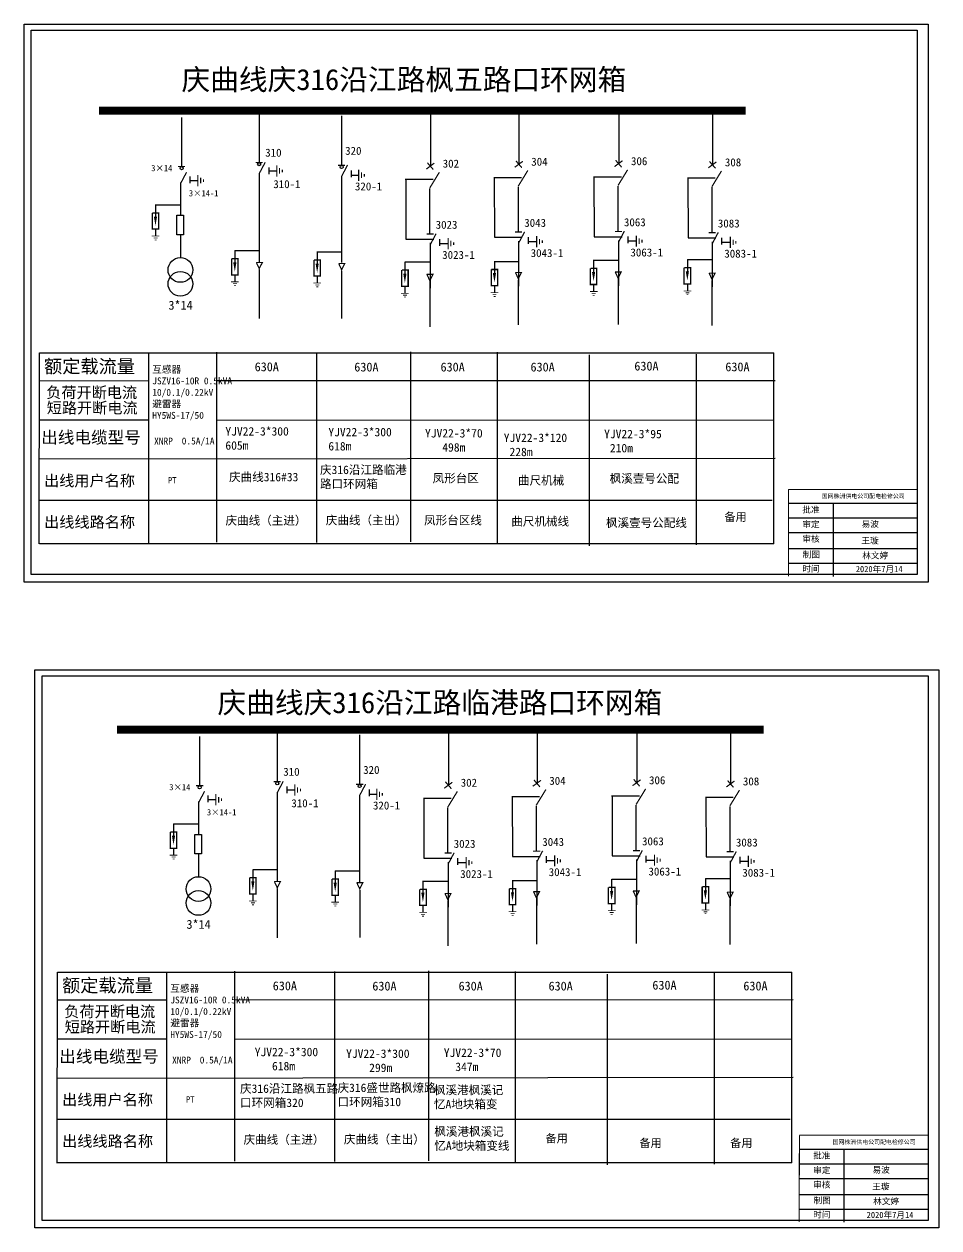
# Model space of a CAD drawing. Extents: x 329 to 871, y -351 to -9.
# Drawn here: x 709.4 to 871.2, y -222.3 to -9.2 of the extents above; entities that cross this region are included whole.
import ezdxf

# ---------------------------------------------------------------- set-up
doc = ezdxf.new("R2010")
doc.units = 0
doc.header["$LTSCALE"] = 0.774411
doc.layers.get('0').update_dxf_attribs({"linetype": 'CONTINUOUS'})
doc.styles.add('_txtstyle_1.50_0_0', font='simsun.ttc', dxfattribs={"height": 1.5})
doc.styles.add('HZ', font='simkai.ttf')
doc.styles.add('KaiTi_txtstyle_1.44_0_0', font='simkai.ttf', dxfattribs={"height": 1.442239})
doc.styles.add('KaiTi_txtstyle_3.00_0_0', font='simkai.ttf', dxfattribs={"height": 3})
doc.styles.get("Standard").update_dxf_attribs({"font": '', "height": 2.5})
doc.styles.add('STYLE1', font='txt.shx', dxfattribs={"height": 2.6})
doc.styles.add('字体', font='simkai_0.ttf', dxfattribs={"height": 2.5})
doc.styles.add('宋体_txtstyle_3.72_0_0', font='', dxfattribs={"height": 3.723362})
doc.styles.add('黑体_txtstyle_1.50_0_0', font='simhei.ttf', dxfattribs={"height": 1.5})
doc.styles.get('Standard').set_extended_font_data('SimSun')
doc.styles.get('宋体_txtstyle_3.72_0_0').set_extended_font_data('宋体')

# ---------------------------------------------------------------- blocks, each defined once
blk = doc.blocks.new('JD')
for points in [[(-2, 0.2), (-2, -0.2), (2, 0.2), (2, -0.2)], [(1, -1.2), (1, -0.8), (-1, -1.2), (-1, -0.8)], [(-0.5, -1.8), (-0.5, -2.2), (0.5, -1.8), (0.5, -2.2)]]:
    blk.add_trace(points)

msp = doc.modelspace()

# ---------------------------------------------------------------- linework, layer by layer
at = {"color": 0}
for p, q in [((750.96, -25.01), (750.96, -33.68)), ((765.54, -25.42), (765.54, -34.18)), ((781.26, -24.76), (781.26, -34.43)), ((796.92, -24.43), (796.92, -34.1)), ((814.57, -24.32), (814.57, -33.99)), ((831.18, -24.53), (831.18, -34.2)), ((737.23, -25.72), (737.23, -34.39)), ((750.96, -35.62), (750.96, -51.36)), ((752.72, -35.15), (754.05, -35.15)), ((765.54, -36.11), (765.54, -51.42)), ((767.22, -35.92), (768.56, -35.92)), ((737.01, -37.24), (737.01, -43.04)), ((738.74, -36.87), (740.08, -36.87)), ((776.81, -36.67), (781.73, -36.67)), ((776.89, -36.73), (776.93, -47.28)), ((781.11, -38.31), (781.11, -46.31)), ((792.48, -36.33), (797.39, -36.33)), ((792.55, -36.4), (792.59, -46.94)), ((796.77, -37.98), (796.77, -45.97)), ((810.13, -36.23), (815.04, -36.23)), ((810.2, -36.29), (810.24, -46.84)), ((814.42, -37.87), (814.42, -45.87)), ((826.74, -36.44), (831.65, -36.44)), ((826.81, -36.5), (826.85, -47.05)), ((831.03, -38.08), (831.03, -46.08)), ((732.61, -41.16), (732.61, -43.31)), ((732.63, -41.18), (737.02, -41.18)), ((732.61, -45.56), (732.61, -46.68)), ((737.01, -46.48), (737.01, -50.53)), ((810.24, -46.84), (815.16, -46.84)), ((776.93, -47.28), (781.85, -47.28)), ((781.2, -47.95), (781.2, -55.94)), ((783.04, -48.02), (784.37, -48.02)), ((792.59, -46.94), (797.51, -46.94)), ((796.87, -47.61), (796.87, -55.61)), ((798.7, -47.69), (800.04, -47.69)), ((814.52, -47.51), (814.52, -55.51)), ((816.35, -47.58), (817.69, -47.58)), ((826.85, -47.05), (831.77, -47.05)), ((831.13, -47.72), (831.13, -55.71)), ((832.96, -47.79), (834.3, -47.79)), ((746.65, -49.26), (746.65, -51.41)), ((746.68, -49.29), (751.06, -49.29)), ((761.22, -49.47), (761.22, -51.62)), ((761.24, -49.5), (765.63, -49.5)), ((810.13, -50.96), (810.13, -53.11)), ((810.16, -50.99), (814.54, -50.99)), ((826.72, -50.86), (826.72, -53.01)), ((826.74, -50.88), (831.13, -50.88)), ((750.97, -52.64), (750.97, -61.34)), ((765.54, -52.87), (765.54, -61.29)), ((776.74, -51.28), (776.74, -53.43)), ((776.77, -51.31), (781.15, -51.31)), ((792.59, -51.18), (792.59, -53.33)), ((792.61, -51.2), (796.99, -51.2)), ((746.65, -53.67), (746.65, -54.78)), ((761.22, -53.88), (761.22, -54.99)), ((781.15, -54.79), (781.15, -62.78)), ((796.81, -54.45), (796.81, -62.45)), ((810.13, -55.37), (810.13, -56.48)), ((814.46, -54.35), (814.46, -62.35)), ((826.72, -55.26), (826.72, -56.38)), ((831.07, -54.56), (831.07, -62.55)), ((776.74, -55.69), (776.74, -56.8)), ((792.59, -55.58), (792.59, -56.69)), ((712.05, -101.22), (712.06, -67.41)), ((712.06, -67.41), (842.02, -67.41)), ((731.36, -67.57), (731.36, -101.2)), ((743.42, -67.26), (743.42, -100.89)), ((761.09, -67.31), (761.09, -100.94)), ((777.74, -67.2), (777.74, -100.83)), ((793.04, -67.3), (793.04, -101.08)), ((809.35, -67.76), (809.35, -101.54)), ((828.3, -67.62), (828.3, -101.4)), ((841.97, -67.41), (841.97, -101.2)), ((712.08, -72.33), (731.36, -72.32)), ((712.11, -79.25), (731.44, -79.25)), ((743.42, -79.26), (842.02, -79.29)), ((842.28, -86.11), (712.08, -86.23)), ((841.75, -93.54), (712.05, -93.53)), ((842.02, -101.2), (712.06, -101.2)), ((800.12, -134.01), (800.12, -143.68)), ((817.76, -133.91), (817.76, -143.58)), ((834.38, -134.12), (834.38, -143.79)), ((740.42, -135.3), (740.42, -143.97)), ((754.15, -134.6), (754.15, -143.27)), ((768.73, -135.01), (768.73, -143.76)), ((784.45, -134.35), (784.45, -144.02)), ((755.91, -144.74), (757.24, -144.74)), ((740.2, -146.82), (740.2, -152.63)), ((741.93, -146.46), (743.27, -146.46)), ((754.15, -145.2), (754.15, -160.95)), ((768.73, -145.7), (768.73, -161.01)), ((770.41, -145.51), (771.75, -145.51)), ((780.01, -146.25), (784.92, -146.25)), ((780.08, -146.32), (780.12, -156.86)), ((795.67, -145.92), (800.58, -145.92)), ((795.74, -145.98), (795.79, -156.53)), ((813.32, -145.82), (818.23, -145.82)), ((813.39, -145.88), (813.43, -156.43)), ((829.93, -146.02), (834.84, -146.02)), ((830, -146.09), (830.05, -156.63)), ((784.3, -147.9), (784.3, -155.89)), ((799.96, -147.56), (799.96, -155.56)), ((817.61, -147.46), (817.61, -155.46)), ((834.22, -147.67), (834.22, -155.66)), ((735.8, -150.74), (735.8, -152.89)), ((735.82, -150.77), (740.21, -150.77)), ((735.8, -155.15), (735.8, -156.26)), ((740.2, -156.07), (740.2, -160.11)), ((780.12, -156.86), (785.04, -156.86)), ((784.4, -157.53), (784.4, -165.53)), ((786.23, -157.61), (787.56, -157.61)), ((795.79, -156.53), (800.7, -156.53)), ((800.06, -157.2), (800.06, -165.2)), ((801.89, -157.27), (803.23, -157.27)), ((813.43, -156.43), (818.35, -156.43)), ((817.71, -157.1), (817.71, -165.09)), ((819.54, -157.17), (820.88, -157.17)), ((830.05, -156.63), (834.96, -156.63)), ((834.32, -157.3), (834.32, -165.3)), ((836.15, -157.38), (837.49, -157.38)), ((749.84, -158.85), (749.84, -161)), ((749.87, -158.87), (754.25, -158.87)), ((764.41, -159.06), (764.41, -161.21)), ((764.43, -159.09), (768.82, -159.09)), ((779.93, -160.87), (779.93, -163.02)), ((779.96, -160.89), (784.34, -160.89)), ((795.78, -160.76), (795.78, -162.91)), ((795.8, -160.79), (800.18, -160.79)), ((813.32, -160.55), (813.32, -162.7)), ((813.35, -160.58), (817.73, -160.58)), ((829.91, -160.44), (829.91, -162.59)), ((829.93, -160.47), (834.32, -160.47)), ((749.84, -163.26), (749.84, -164.37)), ((754.16, -162.23), (754.16, -170.93)), ((764.41, -163.47), (764.41, -164.58)), ((768.74, -162.45), (768.74, -170.88)), ((800, -164.04), (800, -172.04)), ((817.65, -163.94), (817.65, -171.93)), ((779.93, -165.28), (779.93, -166.39)), ((784.34, -164.37), (784.34, -172.37)), ((795.78, -165.17), (795.78, -166.28)), ((813.32, -164.96), (813.32, -166.07)), ((829.91, -164.85), (829.91, -165.96)), ((834.26, -164.14), (834.26, -172.14)), ((746.61, -176.84), (746.61, -210.47)), ((780.93, -176.79), (780.93, -210.41)), ((715.24, -210.81), (715.25, -177)), ((715.25, -177), (845.21, -177)), ((734.55, -177.16), (734.55, -210.79)), ((764.28, -176.9), (764.28, -210.53)), ((796.23, -176.89), (796.23, -210.67)), ((812.54, -177.35), (812.54, -211.13)), ((831.49, -177.21), (831.49, -210.99)), ((845.16, -177), (845.16, -210.78)), ((715.27, -181.92), (734.55, -181.91)), ((715.3, -188.84), (734.63, -188.84)), ((746.61, -188.84), (845.21, -188.88)), ((845.47, -195.69), (715.27, -195.82)), ((844.94, -203.13), (715.24, -203.11)), ((845.21, -210.78), (715.25, -210.79))]:
    msp.add_line(p, q, dxfattribs=at)
at = {"color": 0, "ltscale": 0.91161}
for p, q in [((743.42, -72.32), (842.28, -72.29)), ((746.61, -181.91), (845.47, -181.88))]:
    msp.add_line(p, q, dxfattribs=at)
at = {"color": 7, "linetype": 'Continuous'}
for p, q in [((844.61, -94.03), (867.36, -94.03)), ((852.51, -94.03), (852.51, -106.97)), ((844.61, -96.63), (867.36, -96.63)), ((844.61, -99.22), (867.36, -99.22)), ((844.61, -102.05), (867.36, -102.05)), ((844.61, -104.64), (867.36, -104.64)), ((846.54, -208.36), (869.29, -208.36)), ((854.43, -208.36), (854.43, -221.29)), ((846.54, -210.95), (869.29, -210.95)), ((846.54, -213.55), (869.29, -213.55)), ((846.54, -216.37), (869.29, -216.37)), ((846.54, -218.96), (869.29, -218.96))]:
    msp.add_line(p, q, dxfattribs=at)
at = {"linetype": 'Continuous'}
for points in [[(709.36, -9.2), (869.31, -9.2), (869.31, -107.97), (709.36, -107.97)], [(867.39, -106.64), (710.64, -106.64), (710.64, -10.27), (867.39, -10.27)], [(711.28, -123.52), (871.23, -123.52), (871.23, -222.3), (711.28, -222.3)], [(869.31, -220.97), (712.56, -220.97), (712.56, -124.59), (869.31, -124.59)]]:
    msp.add_lwpolyline(points, close=True, dxfattribs=at)
at = {"color": 0}
for points, const_width in [([(722.64, -24.53), (837.02, -24.53)], 1.42), ([(750.34, -33.71), (751.59, -33.71)], 0.212), ([(750.96, -35.67), (752.03, -33.66)], 0.212), ([(765.54, -36.16), (766.6, -34.15)], 0.212), ([(780.52, -34.87), (781.94, -33.82)], 0.212), ([(780.72, -33.75), (781.78, -34.96)], 0.212), ([(796.18, -34.54), (797.6, -33.49)], 0.212), ([(796.38, -33.41), (797.44, -34.63)], 0.212), ([(813.83, -34.43), (815.25, -33.38)], 0.212), ([(814.03, -33.31), (815.09, -34.53)], 0.212), ([(830.44, -34.64), (831.86, -33.59)], 0.212), ([(830.64, -33.52), (831.7, -34.73)], 0.212), ([(736.61, -34.41), (737.86, -34.41)], 0.212), ([(737.05, -37.43), (738.11, -35.42)], 0.212), ([(764.91, -34.2), (766.17, -34.2)], 0.212), ([(781.14, -38.21), (782.84, -35.43)], 0.212), ([(796.8, -37.88), (798.5, -35.1)], 0.212), ([(814.45, -37.77), (816.15, -34.99)], 0.212), ([(831.06, -37.98), (832.76, -35.2)], 0.212), ([(732.03, -42.63), (732.03, -45.49), (733.18, -45.49), (733.18, -42.63), (732.07, -42.63)], 0.242), ([(780.57, -46.36), (781.83, -46.36)], 0.212), ([(781.2, -48.32), (782.26, -46.3)], 0.212), ([(796.24, -46.02), (797.49, -46.02)], 0.212), ([(796.86, -47.98), (797.93, -45.97)], 0.212), ([(813.89, -45.92), (815.14, -45.92)], 0.212), ([(814.51, -47.88), (815.57, -45.86)], 0.212), ([(830.5, -46.13), (831.75, -46.13)], 0.212), ([(831.12, -48.09), (832.19, -46.07)], 0.212), ([(746.08, -50.73), (746.08, -53.6), (747.23, -53.6), (747.23, -50.73), (746.11, -50.73)], 0.242), ([(760.65, -50.94), (760.65, -53.81), (761.79, -53.81), (761.79, -50.94), (760.68, -50.94)], 0.242), ([(750.44, -51.4), (751.52, -51.4), (750.97, -52.49), (750.45, -51.38)], 0.212), ([(765.02, -51.59), (766.1, -51.59), (765.54, -52.69), (765.03, -51.57)], 0.212), ([(776.17, -52.75), (776.17, -55.62), (777.32, -55.62), (777.32, -52.75), (776.21, -52.75)], 0.242), ([(792.01, -52.64), (792.01, -55.51), (793.16, -55.51), (793.16, -52.64), (792.05, -52.64)], 0.242), ([(796.28, -53.18), (797.36, -53.18), (796.81, -54.27), (796.3, -53.16)], 0.212), ([(809.56, -52.43), (809.56, -55.3), (810.7, -55.3), (810.7, -52.43), (809.59, -52.43)], 0.242), ([(813.93, -53.07), (815.01, -53.07), (814.46, -54.17), (813.95, -53.05)], 0.212), ([(826.14, -52.33), (826.14, -55.19), (827.29, -55.19), (827.29, -52.33), (826.18, -52.33)], 0.242), ([(830.54, -53.28), (831.62, -53.28), (831.07, -54.38), (830.56, -53.26)], 0.212), ([(780.62, -53.51), (781.7, -53.51), (781.15, -54.61), (780.63, -53.49)], 0.212), ([(725.83, -134.12), (840.21, -134.12)], 1.42), ([(739.8, -144), (741.05, -144)], 0.212), ([(740.24, -147.02), (741.3, -145)], 0.212), ([(753.53, -143.3), (754.78, -143.3)], 0.212), ([(754.15, -145.26), (755.22, -143.24)], 0.212), ([(768.1, -143.79), (769.36, -143.79)], 0.212), ([(768.73, -145.75), (769.79, -143.74)], 0.212), ([(783.71, -144.46), (785.13, -143.41)], 0.212), ([(783.91, -143.33), (784.97, -144.55)], 0.212), ([(799.37, -144.12), (800.8, -143.07)], 0.212), ([(799.57, -143), (800.63, -144.22)], 0.212), ([(799.99, -147.46), (801.69, -144.69)], 0.212), ([(817.02, -144.02), (818.44, -142.97)], 0.212), ([(817.22, -142.89), (818.28, -144.11)], 0.212), ([(817.64, -147.36), (819.34, -144.58)], 0.212), ([(833.63, -144.23), (835.06, -143.18)], 0.212), ([(833.83, -143.1), (834.89, -144.32)], 0.212), ([(834.25, -147.57), (835.95, -144.79)], 0.212), ([(784.33, -147.8), (786.03, -145.02)], 0.212), ([(735.23, -152.21), (735.23, -155.08), (736.37, -155.08), (736.37, -152.21), (735.26, -152.21)], 0.242), ([(799.43, -155.61), (800.68, -155.61)], 0.212), ([(800.05, -157.57), (801.12, -155.55)], 0.212), ([(817.08, -155.51), (818.33, -155.51)], 0.212), ([(817.7, -157.47), (818.76, -155.45)], 0.212), ([(834.31, -157.67), (835.38, -155.66)], 0.212), ([(783.76, -155.94), (785.02, -155.94)], 0.212), ([(784.39, -157.9), (785.45, -155.89)], 0.212), ([(833.69, -155.71), (834.94, -155.71)], 0.212), ([(749.27, -160.32), (749.27, -163.19), (750.42, -163.19), (750.42, -160.32), (749.3, -160.32)], 0.242), ([(753.63, -160.98), (754.71, -160.98), (754.16, -162.08), (753.64, -160.96)], 0.212), ([(763.84, -160.53), (763.84, -163.4), (764.98, -163.4), (764.98, -160.53), (763.87, -160.53)], 0.242), ([(768.21, -161.18), (769.29, -161.18), (768.74, -162.27), (768.22, -161.16)], 0.212), ([(812.75, -162.02), (812.75, -164.89), (813.9, -164.89), (813.9, -162.02), (812.78, -162.02)], 0.242), ([(829.34, -161.91), (829.34, -164.78), (830.48, -164.78), (830.48, -161.91), (829.37, -161.91)], 0.242), ([(779.36, -162.34), (779.36, -165.21), (780.51, -165.21), (780.51, -162.34), (779.4, -162.34)], 0.242), ([(783.81, -163.1), (784.89, -163.1), (784.34, -164.19), (783.82, -163.08)], 0.212), ([(795.2, -162.23), (795.2, -165.1), (796.35, -165.1), (796.35, -162.23), (795.24, -162.23)], 0.242), ([(799.47, -162.76), (800.56, -162.76), (800, -163.86), (799.49, -162.74)], 0.212), ([(817.12, -162.66), (818.2, -162.66), (817.65, -163.76), (817.14, -162.64)], 0.212), ([(833.73, -162.87), (834.81, -162.87), (834.26, -163.96), (833.75, -162.85)], 0.212)]:
    msp.add_lwpolyline(points, dxfattribs=dict(at, const_width=const_width))
for points in [[(738.69, -36.19), (738.69, -37.37)], [(752.66, -34.58), (752.66, -35.76)], [(767.21, -35.11), (767.21, -36.3)], [(816.18, -46.83), (816.18, -48.01)], [(782.87, -47.26), (782.87, -48.45)], [(798.53, -46.93), (798.53, -48.11)], [(832.79, -47.03), (832.79, -48.22)], [(755.85, -144.17), (755.85, -145.35)], [(770.4, -144.7), (770.4, -145.88)], [(741.88, -145.77), (741.88, -146.96)], [(786.06, -156.85), (786.06, -158.03)], [(801.72, -156.52), (801.72, -157.7)], [(819.37, -156.41), (819.37, -157.6)], [(835.98, -156.62), (835.98, -157.8)]]:
    msp.add_lwpolyline(points, dxfattribs=at)
for points in [[(732.61, -43.27, 0.565, 0, 0), (732.61, -44.88, 0, 0, 0)], [(746.65, -51.38, 0.565, 0, 0), (746.65, -52.99, 0, 0, 0)], [(761.22, -51.59, 0.565, 0, 0), (761.22, -53.2, 0, 0, 0)], [(776.74, -53.4, 0.565, 0, 0), (776.74, -55.01, 0, 0, 0)], [(792.59, -53.29, 0.565, 0, 0), (792.59, -54.9, 0, 0, 0)], [(810.13, -53.08, 0.565, 0, 0), (810.13, -54.69, 0, 0, 0)], [(826.72, -52.97, 0.565, 0, 0), (826.72, -54.58, 0, 0, 0)], [(735.8, -152.86, 0.565, 0, 0), (735.8, -154.47, 0, 0, 0)], [(749.84, -160.96, 0.565, 0, 0), (749.84, -162.58, 0, 0, 0)], [(764.41, -161.18, 0.565, 0, 0), (764.41, -162.79, 0, 0, 0)], [(779.93, -162.98, 0.565, 0, 0), (779.93, -164.6, 0, 0, 0)], [(795.78, -162.88, 0.565, 0, 0), (795.78, -164.49, 0, 0, 0)], [(813.32, -162.66, 0.565, 0, 0), (813.32, -164.28, 0, 0, 0)], [(829.91, -162.56, 0.565, 0, 0), (829.91, -164.17, 0, 0, 0)]]:
    msp.add_lwpolyline(points, format="xyseb", dxfattribs=at)
at = {"color": 0, "linetype": 'Continuous'}
for points in [[(736.41, -43.04), (737.54, -43.04), (737.54, -46.48), (736.41, -46.48)], [(739.6, -152.63), (740.74, -152.63), (740.74, -156.07), (739.6, -156.07)]]:
    msp.add_lwpolyline(points, close=True, dxfattribs=at)
at = {"color": 7, "linetype": 'Continuous', "const_width": 0.182}
for points in [[(844.61, -91.56), (844.6, -106.93)], [(844.61, -91.56), (867.36, -91.56)], [(846.54, -205.88), (846.52, -221.25)], [(846.54, -205.88), (869.29, -205.88)]]:
    msp.add_lwpolyline(points, dxfattribs=at)
at = {"color": 0}
for centre in [(750.96, -34.01), (737.23, -34.71), (765.54, -34.5), (740.42, -144.3), (754.15, -143.6), (768.73, -144.09)]:
    msp.add_circle(centre, 0.272, dxfattribs=at)
at = {"color": 0, "linetype": 'Continuous'}
for centre in [(737.03, -52.72), (737.03, -55.18), (740.22, -162.31), (740.22, -164.77)]:
    msp.add_circle(centre, 2.19, dxfattribs=at)

# ---------------------------------------------------------------- block references
at = {"color": 0, "xscale": 0.4957358729688082, "yscale": 0.4957358729688082, "zscale": 0.4957358729687092, "rotation": 90}
for p in [(740.1, -36.91), (754.07, -35.19), (768.57, -35.96), (800.06, -47.72), (817.7, -47.62), (834.32, -47.83), (784.39, -48.06), (757.26, -144.78), (771.76, -145.55), (743.29, -146.5), (787.58, -157.64), (803.25, -157.31), (820.9, -157.21), (837.51, -157.41)]:
    msp.add_blockref('JD', p, dxfattribs=at)
at = {"color": 0, "xscale": 0.3391983333814323, "yscale": 0.3391983333815602, "zscale": 0.3391983333879166}
for p in [(732.63, -46.73), (746.67, -54.83), (761.24, -55.04), (776.76, -56.85), (792.61, -56.75), (810.15, -56.53), (826.74, -56.43), (735.82, -156.31), (749.86, -164.42), (764.43, -164.63), (813.34, -166.12), (829.93, -166.01), (779.95, -166.44), (795.8, -166.33)]:
    msp.add_blockref('JD', p, dxfattribs=at)

# ---------------------------------------------------------------- texts
at = {"color": 0}
for s, height, p in [('310', 1.416, (752.03, -32.67)), ('320', 1.416, (766.17, -32.34)), ('302', 1.416, (783.43, -34.61)), ('304', 1.416, (799.1, -34.27)), ('306', 1.416, (816.75, -34.17)), ('308', 1.416, (833.36, -34.38)), ('310-1', 1.416, (753.46, -38.24)), ('320-1', 1.416, (767.9, -38.64)), ('3023', 1.416, (782.19, -45.43)), ('3043', 1.416, (797.86, -45.09)), ('3063', 1.416, (815.5, -44.99)), ('3083', 1.416, (832.12, -45.2)), ('3063-1', 1.416, (816.65, -50.33)), ('3023-1', 1.416, (783.34, -50.77)), ('3043-1', 1.416, (799, -50.44)), ('3083-1', 1.416, (833.26, -50.54)), ('3*14', 1.574, (734.9, -59.76)), ('630A', 1.574, (750.16, -70.65)), ('630A', 1.574, (767.79, -70.69)), ('630A', 1.574, (783.05, -70.69)), ('630A', 1.574, (798.97, -70.69)), ('630A', 1.574, (817.34, -70.52)), ('630A', 1.574, (833.44, -70.66)), ('320', 1.416, (769.36, -141.93)), ('310', 1.416, (755.22, -142.26)), ('304', 1.416, (802.29, -143.86)), ('306', 1.416, (819.94, -143.76)), ('308', 1.416, (836.55, -143.96)), ('302', 1.416, (786.62, -144.19)), ('310-1', 1.416, (756.65, -147.83)), ('320-1', 1.416, (771.09, -148.23)), ('3043', 1.416, (801.05, -154.68)), ('3063', 1.416, (818.7, -154.57)), ('3083', 1.416, (835.31, -154.78)), ('3023', 1.416, (785.38, -155.01)), ('3023-1', 1.416, (786.53, -160.36)), ('3043-1', 1.416, (802.19, -160.02)), ('3063-1', 1.416, (819.84, -159.92)), ('3083-1', 1.416, (836.45, -160.13)), ('3*14', 1.574, (738.09, -169.35)), ('630A', 1.574, (753.36, -180.23)), ('630A', 1.574, (770.98, -180.27)), ('630A', 1.574, (786.24, -180.27)), ('630A', 1.574, (802.16, -180.27)), ('630A', 1.574, (820.53, -180.11)), ('630A', 1.574, (836.63, -180.25))]:
    msp.add_text(s, height=height, dxfattribs=at).set_placement(p)
at = {"color": 0, "style": 'HZ'}
for s, height, p in [('3×14', 1.098, (731.86, -35.24)), ('3×14-1', 1.098, (738.52, -39.69)), ('额定载流量', 2.361, (712.89, -70.96)), ('负荷开断电流', 1.967, (713.27, -75.39)), ('短路开断电流', 1.967, (713.36, -78.11)), ('出线电缆型号', 2.152, (712.4, -83.43)), ('出线用户名称', 1.967, (712.89, -91.01)), ('出线线路名称', 1.967, (712.9, -98.33)), ('3×14', 1.098, (735.05, -144.82)), ('3×14-1', 1.098, (741.71, -149.27)), ('额定载流量', 2.361, (716.08, -180.55)), ('负荷开断电流', 1.967, (716.46, -184.98)), ('短路开断电流', 1.967, (716.55, -187.7)), ('出线电缆型号', 2.152, (715.59, -193.02)), ('出线用户名称', 1.967, (716.08, -200.59)), ('出线线路名称', 1.967, (716.09, -207.92))]:
    msp.add_text(s, height=height, dxfattribs=at).set_placement(p)
for s, p in [('XNRP', (732.37, -83.62)), ('0.5A/1A', (737.25, -83.61)), ('XNRP', (735.56, -193.2)), ('0.5A/1A', (740.44, -193.19))]:
    msp.add_text(s, height=1.221).set_placement(p)
at = {"color": 7, "linetype": 'Continuous', "attachment_point": 1}
for s, insert, char_height, width, style in [('庆曲线庆316沿江路枫五路口环网箱', (737.21, -17.15), 3.7234, 110.4377, '宋体_txtstyle_3.72_0_0'), ('备用', (833.27, -95.72), 1.442, 16.1558, 'KaiTi_txtstyle_1.44_0_0'), ('{\\fKaiTi_GB2312|b0|i0|c134|p49;批准}', (847.06, -94.6), 1.0944, 8.5588, '字体'), ('\\f\uffbfﾬￌﾣﾤ_GB2312|b0|i0|c134|p49;审定', (847.06, -97.2), 1.0944, 8.5588, '字体'), ('易波', (857.56, -97.15), 1.094, 8.5588, '字体'), ('\\f\uffbfﾬￌﾣﾤ_GB2312|b0|i0|c134|p49;审核', (847.06, -99.78), 1.0944, 8.5588, '字体'), ('王璇', (857.51, -100.08), 1.094, 8.5588, '字体'), ('\\f\uffbfﾬￌﾣﾤ_GB2312|b0|i0|c134|p49;制图', (847.12, -102.56), 1.0944, 8.5588, '字体'), ('{\\fSimSun|b0|i0|c134|p2;林文婷}', (857.67, -102.72), 1.0944, 8.5588, '字体'), ('\\f\uffbfﾬￌﾣﾤ_GB2312|b0|i0|c134|p49;时间', (847.06, -105.07), 1.0944, 8.5588, '字体'), ('2020{\\fSimSun|b0|i0|c134|p2;年}7{\\fSimSun|b0|i0|c134|p2;月14}', (856.52, -105.12), 1.0944, 16.0081, '字体'), ('庆曲线庆316沿江路临港路口环网箱', (743.58, -127.45), 3.7234, 110.4377, '宋体_txtstyle_3.72_0_0'), ('备用', (801.63, -205.73), 1.442, 16.1558, 'KaiTi_txtstyle_1.44_0_0'), ('备用', (818.24, -206.55), 1.442, 16.1558, 'KaiTi_txtstyle_1.44_0_0'), ('备用', (834.3, -206.55), 1.442, 16.1558, 'KaiTi_txtstyle_1.44_0_0'), ('{\\fKaiTi_GB2312|b0|i0|c134|p49;批准}', (848.98, -208.93), 1.0944, 8.5588, '字体'), ('\\f\uffbfﾬￌﾣﾤ_GB2312|b0|i0|c134|p49;审定', (848.98, -211.52), 1.0944, 8.5588, '字体'), ('易波', (859.48, -211.47), 1.094, 8.5588, '字体'), ('\\f\uffbfﾬￌﾣﾤ_GB2312|b0|i0|c134|p49;审核', (848.98, -214.1), 1.0944, 8.5588, '字体'), ('王璇', (859.43, -214.41), 1.094, 8.5588, '字体'), ('\\f\uffbfﾬￌﾣﾤ_GB2312|b0|i0|c134|p49;制图', (849.04, -216.88), 1.0944, 8.5588, '字体'), ('{\\fSimSun|b0|i0|c134|p2;林文婷}', (859.59, -217.04), 1.0944, 8.5588, '字体'), ('\\f\uffbfﾬￌﾣﾤ_GB2312|b0|i0|c134|p49;时间', (848.98, -219.39), 1.0944, 8.5588, '字体'), ('2020{\\fSimSun|b0|i0|c134|p2;年}7{\\fSimSun|b0|i0|c134|p2;月14}', (858.45, -219.45), 1.0944, 16.0081, '字体')]:
    msp.add_mtext(s, dxfattribs=dict(at, insert=insert, char_height=char_height, width=width, style=style))
at = {"linetype": 'Continuous', "char_height": 1.2209, "width": 13.5077, "attachment_point": 1, "style": 'KaiTi_txtstyle_3.00_0_0'}
for insert in [(732.04, -69.71), (735.23, -179.3)]:
    msp.add_mtext('\\A1;{\\fSimSun|b0|i0|c134|p2;互感器\\PJSZV16-10R 0.5kVA\\P10/0.1/0.22kV\\P避雷器\\PHY5WS-17/50}', dxfattribs=dict(at, insert=insert))
at = {"color": 7, "linetype": 'Continuous', "lineweight": 0, "ltscale": 0.760054, "char_height": 1.5, "attachment_point": 1, "style": '_txtstyle_1.50_0_0'}
for s, insert, width in [('YJV22-3*300\\P605m', (744.98, -80.54), 15.7452), ('YJV22-3*300\\P618m', (763.2, -80.67), 19.2913), ('YJV22-3*70\\P   498m', (780.3, -80.88), 13.0753), ('YJV22-3*95\\P 210m', (811.99, -81.01), 13.0753), ('YJV22-3*120\\P 228m', (794.23, -81.68), 13.0753), ('{\\fSimSun|b0|i0|c134|p2;庆曲线316}#33', (745.63, -88.63), 17.7825), ('YJV22-3*300\\P   618m', (750.17, -190.4), 15.7452), ('YJV22-3*300\\P    299m', (766.34, -190.7), 13.0753), ('YJV22-3*70\\P  347m', (783.62, -190.53), 13.0753), ('庆316沿江路枫五路口环网箱320', (747.57, -196.89), 17.7825), ('庆316盛世路枫燎路口环网箱310', (764.82, -196.74), 17.7825)]:
    msp.add_mtext(s, dxfattribs=dict(at, insert=insert, width=width))
at = {"linetype": 'Continuous', "lineweight": 0, "ltscale": 1.140648, "insert": (761.72, -87.35), "char_height": 1.5, "width": 16.857, "attachment_point": 1, "style": '_txtstyle_1.50_0_0'}
msp.add_mtext('庆316沿江路临港路口环网箱', dxfattribs=at)
at = {"color": 0, "linetype": 'Continuous', "char_height": 1.108, "width": 12.1935, "attachment_point": 1, "style": 'STYLE1'}
for insert in [(734.81, -89.4), (738, -198.99)]:
    msp.add_mtext('{\\fSimSun|b0|i0|c134|p2;PT}', dxfattribs=dict(at, insert=insert))
at = {"color": 7, "linetype": 'Continuous', "lineweight": 0, "ltscale": 0.760054, "char_height": 1.5, "attachment_point": 1, "style": '_txtstyle_1.50_0_0'}
for s, insert in [('凤形台区', (781.65, -88.84)), ('{\\fSimSun|b0|i0|c134|p2;庆曲线（主进）}', (745, -96.33)), ('{\\fSimSun|b0|i0|c134|p2;庆曲线（主出）}', (762.75, -96.28)), ('凤形台区线', (780.13, -96.29)), ('枫溪港枫溪记^M^J忆A地块箱变', (781.88, -197.14)), ('枫溪港枫溪记^M^J忆A地块箱变线', (781.95, -204.49)), ('{\\fSimSun|b0|i0|c134|p2;庆曲线（主进）}', (748.19, -205.92)), ('{\\fSimSun|b0|i0|c134|p2;庆曲线（主出）}', (765.94, -205.87))]:
    msp.add_mtext(s, dxfattribs=dict(at, insert=insert))
at = {"color": 7, "linetype": 'Continuous', "lineweight": 0, "ltscale": 1.330452, "char_height": 1.5, "attachment_point": 1, "style": '黑体_txtstyle_1.50_0_0'}
for s, insert in [('曲尺机械', (796.75, -89.23)), ('枫溪壹号公配', (812.97, -88.9)), ('曲尺机械线', (795.56, -96.48)), ('枫溪壹号公配线', (812.32, -96.73))]:
    msp.add_mtext(s, dxfattribs=dict(at, insert=insert))
at = {"color": 7, "linetype": 'Continuous', "true_color": 0xffffff, "char_height": 0.75, "width": 82.0179, "attachment_point": 1, "style": '字体'}
for insert in [(850.49, -92.38), (852.41, -206.71)]:
    msp.add_mtext('国网株洲供电公司配电检修公司', dxfattribs=dict(at, insert=insert))

doc.saveas('drawing.dxf')
